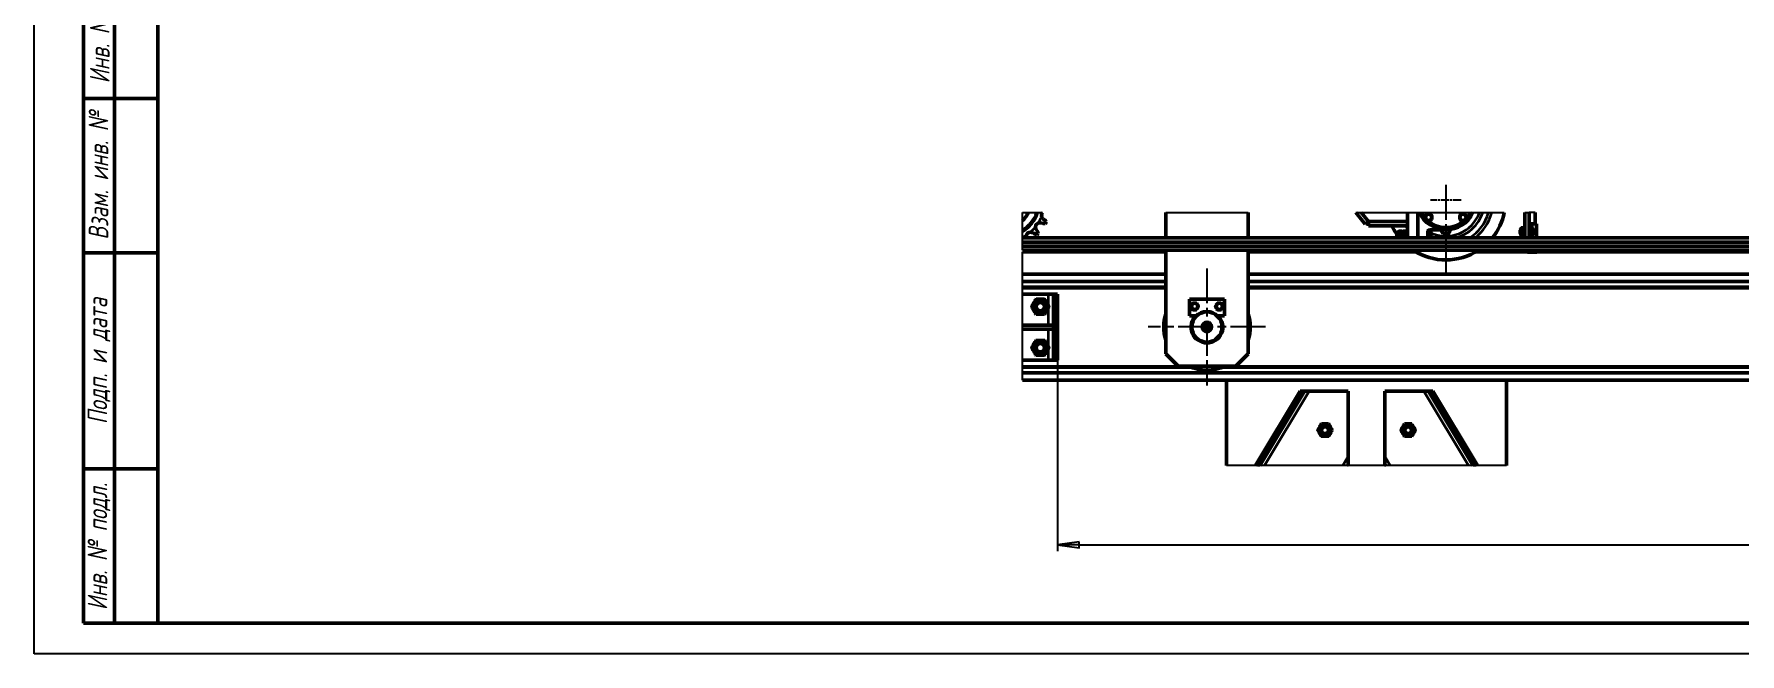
# Model space of a CAD drawing. Header units: millimetres. Extents: x 0 to 25230, y 0 to 17820.
# Drawn here: x 0 to 8282, y 0 to 3013 of the extents above; entities that cross this region are included whole.
import ezdxf
from ezdxf.enums import TextEntityAlignment as Align

# ---------------------------------------------------------------- set-up
doc = ezdxf.new("R2010")
doc.units = ezdxf.units.MM
doc.header["$LTSCALE"] = 30
doc.linetypes.add('CHAIN', pattern=[0.7087, 0.4724, -0.0591, 0.1181, -0.0591])
for name, color, linetype, lineweight in [('Видимые тонкие (ГОСТ)', 7, 'Continuous', 35), ('Видимый контур (ГОСТ)', 7, 'Continuous', 50), ('Кромка (ГОСТ)', 7, 'Continuous', 50), ('Линия обрыва (ГОСТ)', 7, 'Continuous', 25), ('Маркер центра (ГОСТ)', 7, 'Continuous', 25), ('Обозначение (ГОСТ)', 7, 'Continuous', 25), ('Размер (ГОСТ)', 7, 'Continuous', 25), ('Эскизная геометрия (ГОСТ)', 7, 'Continuous', 50)]:
    doc.layers.add(name, color=color, linetype=linetype, lineweight=lineweight)
doc.styles.add('Альтернативный текст (ГОСТ)', font='arial.ttf', dxfattribs={"width": 0.8})
doc.styles.add('Обычный текст (ГОСТ)', font='GOST Common Italic.ttf')
doc.styles.add('Стиль текста112', font='GOST Common Italic.ttf', dxfattribs={"width": 0.8})
doc.dimstyles.new('Обычный (ГОСТ)', dxfattribs={"dimscale": 30, "dimtxt": 3.5, "dimasz": 3.5, "dimexe": 1, "dimexo": 0, "dimgap": 0.5, "dimtad": 1, "dimrnd": 1e-08, "dimtxsty": 'Обычный текст (ГОСТ)', "dimblk": 'Filled-1', "dimcen": 0.09, "dimdle": 15, "dimclrd": 256, "dimclre": 256, "dimclrt": 256, "dimazin": 2, "dimtfac": 0.714286, "dimtdec": 3, "dimtmove": 0, "dimatfit": 3, "dimfxl": 1, "dimtolj": 1, "dimlwd": 25, "dimlwe": 25, "dimarcsym": 0})

# ---------------------------------------------------------------- blocks, each defined once
blk = doc.blocks.new('ГОСТ - Доп. графы 1')
at = {"layer": 'Эскизная геометрия (ГОСТ)'}
for p, q in [((-12, 0), (-12, 145)), ((-12, 145), (0, 145)), ((-7, 145), (-7, 0)), ((-12, 110), (-7, 110)), ((-7, 110), (0, 110)), ((-12, 85), (-7, 85)), ((-7, 85), (0, 85)), ((-12, 60), (-7, 60)), ((-7, 60), (0, 60)), ((-12, 25), (-7, 25)), ((-7, 25), (0, 25)), ((0, 0), (-12, 0))]:
    blk.add_line(p, q, dxfattribs=at)
at = {"layer": 'Обозначение (ГОСТ)', "char_height": 3.17, "attachment_point": 5, "rotation": 90, "style": 'Альтернативный текст (ГОСТ)'}
for s, insert, width in [('\\fGOST Common|b0|i1;{\\H3.1700;Подп. и дата}', (-9.37, 127.41), 34.7679), ('\\fGOST Common|b0|i1;{\\H3.1700;Инв. № дубл.}', (-8.95, 97.55), 24.8438), ('\\fGOST Common|b0|i1;{\\H3.1700;Взам. инв. №}', (-9.58, 72.53), 24.8669), ('\\fGOST Common|b0|i1;{\\H3.1700;Подп. и дата}', (-9.5, 42.47), 35.1486), ('\\fGOST Common|b0|i1;{\\H3.1700;Инв. № подл.}', (-9.5, 12.41), 24.9618)]:
    blk.add_mtext(s, dxfattribs=dict(at, insert=insert, width=width))
at = {"layer": 'Обозначение (ГОСТ)', "style": 'Стиль текста112'}
for tag, p in [('Подп._и_дата_2', (-3.53, 127.51)), ('Инв._номер_дубликата', (-3.41, 97.47)), ('Взамен_инв._номера', (-3.46, 72.53)), ('Подп._и_дата_1', (-3.42, 42.35)), ('ИНВЕНТАРНЫЙ_НОМЕР', (-3.33, 12.68))]:
    blk.add_attdef(tag, text='', height=3.17, rotation=90, dxfattribs=at).set_placement(p, align=Align.MIDDLE_CENTER)
blk = doc.blocks.new('Рамки ГОСТ_ граница 594x841_2')
at = {"layer": 'Кромка (ГОСТ)', "lineweight": 25}
for p, q in [((0, 0), (0, 594)), ((841, 0), (0, 0))]:
    blk.add_line(p, q, dxfattribs=at)
at = {"layer": 'Кромка (ГОСТ)'}
for p, q in [((20, 589), (20, 5)), ((20, 5), (836, 5))]:
    blk.add_line(p, q, dxfattribs=at)
blk = doc.blocks.new('Filled-1')
at = {"color": 0}
for p, q in [((0, 0), (-1, 0.143)), ((-1, 0.143), (-1, -0.143)), ((-1, 0), (0, 0)), ((-1, -0.143), (0, 0))]:
    blk.add_line(p, q, dxfattribs=at)
at = {"color": 0, "flags": 128}
blk.add_lwpolyline([(-1, -0.143), (0, 0), (-1, 0.143), (-1, -0.143)], dxfattribs=at)
at = {"color": 0}
blk.add_solid([(-1, -0.143), (0, 0), (-1, 0.143), (-1, -0.143)], dxfattribs=at)
blk = doc.blocks.new('*D27')
at = {"layer": 'Defpoints', "color": 0, "linetype": 'Continuous', "transparency": 16777216}
for p in [(4969.3, 1427.8), (17769.3, 1428.2), (17769.3, 529.9)]:
    blk.add_point(p, dxfattribs=at)
at = {"layer": 'Размер (ГОСТ)', "linetype": 'Continuous', "lineweight": 25, "transparency": 16777216}
for p, q in [((4969.3, 1427.8), (4969.3, 499.9)), ((17769.3, 1428.2), (17769.3, 499.9)), ((5074.3, 529.9), (17664.3, 529.9))]:
    blk.add_line(p, q, dxfattribs=at)
at = {"layer": 'Размер (ГОСТ)', "linetype": 'Continuous', "lineweight": 25, "transparency": 16777216, "xscale": 105, "yscale": 105, "zscale": 105, "rotation": 180}
blk.add_blockref('Filled-1', (4969.3, 529.9), dxfattribs=at)
at = {"layer": 'Размер (ГОСТ)', "linetype": 'Continuous', "lineweight": 25, "transparency": 16777216, "xscale": 105, "yscale": 105, "zscale": 105}
blk.add_blockref('Filled-1', (17769.3, 529.9), dxfattribs=at)
at = {"layer": 'Размер (ГОСТ)', "linetype": 'Continuous', "lineweight": 25, "transparency": 16777216, "insert": (10632.7, 649.9), "char_height": 105, "attachment_point": 1, "style": 'Обычный текст (ГОСТ)'}
blk.add_mtext('\\A1;6400', dxfattribs=at)

msp = doc.modelspace()

# ---------------------------------------------------------------- linework, layer by layer
at = {"layer": 'Видимые тонкие (ГОСТ)'}
for p, q in [((7272.2634, 2067.1894), (7272.2634, 2091.1894)), ((7274.2634, 2067.1894), (7274.2634, 2091.1894)), ((7272.2634, 2022.429), (7272.2634, 2035.1894)), ((7274.2634, 2022.429), (7274.2634, 2035.1894)), ((4798.5415, 1778.1894), (5494.2634, 1778.1894)), ((4925.2634, 1690.9074), (4925.2634, 1748.1894)), ((4957.2634, 1428.1894), (4957.2634, 1748.1894)), ((5894.2634, 1778.1894), (18088.0969, 1778.1894)), ((4925.2634, 1598.1894), (4925.2634, 1685.4714)), ((4925.2634, 1490.9074), (4925.2634, 1578.1894)), ((4925.2634, 1428.1894), (4925.2634, 1485.4714)), ((4798.5415, 1398.1894), (5606.9765, 1398.1894)), ((5781.5503, 1398.1894), (18088.0969, 1398.1894)), ((6155.5423, 1276.4126), (5938.9806, 915.9933)), ((6190.5413, 1276.4126), (5973.9796, 915.9933)), ((6964.5472, 915.9933), (6747.9854, 1276.4126)), ((6999.5462, 915.9933), (6782.9844, 1276.4126)), ((6380.7026, 959.9311), (6354.3021, 915.9933)), ((6584.2247, 915.9933), (6557.8242, 959.9311))]:
    msp.add_line(p, q, dxfattribs=at)
for centre, radius, start, end in [((4717.2634, 2195.1894), 164.43, 299.62377065, 342.22510751), ((4717.2634, 2195.1894), 187.6, 309.40558733, 320.59441267), ((4717.2634, 2195.1894), 187.6, 327.40558733, 338.59441267), ((6854.2634, 2205.1894), 231.0458, 212.4586032, 216.3863486), ((6854.2634, 2205.1894), 174.0793, 245.20649571, 339.76927246), ((6854.2634, 2205.1894), 189.0404, 284.80984002, 341.43176135), ((6854.2634, 2205.1894), 216.0847, 302.24425384, 343.82452752), ((6854.2634, 2205.1894), 231.0458, 307.71965949, 344.89784395), ((4717.2634, 2195.1894), 187.6, 295.6741499, 302.59441267), ((6854.2634, 2205.1894), 174.0793, 239.86751097, 242.20902161), ((6854.2634, 2205.1894), 189.0404, 247.28417508, 255.19015998)]:
    msp.add_arc(centre, radius, start, end, dxfattribs=at)
at = {"layer": 'Видимый контур (ГОСТ)'}
for p, q in [((4893.8802, 2093.8432), (4898.4872, 2092.7627)), ((4906.649, 2108.7812), (4903.0669, 2111.8732)), ((5494.2634, 2144.9925), (5494.2634, 2022.429)), ((5894.2634, 2022.429), (5894.2634, 2144.9925)), ((6462.5679, 2088.7931), (6417.6084, 2144.9925)), ((6443.2209, 2144.9925), (6478.2634, 2101.1894)), ((6478.1853, 2101.287), (6462.5679, 2088.7931)), ((6478.2634, 2101.1894), (6668.2634, 2101.1894)), ((6478.2634, 2101.1894), (6478.2634, 2081.1894)), ((6668.2634, 2081.1894), (6478.2634, 2081.1894)), ((6668.2634, 2144.9925), (6668.2634, 2022.429)), ((6718.2634, 2022.429), (6718.2634, 2144.9925)), ((7218.2634, 2066.4894), (7220.7633, 2070.8193)), ((7220.7633, 2070.8193), (7231.7635, 2070.8193)), ((7234.2634, 2066.4894), (7231.7635, 2070.8193)), ((7238.2634, 2022.429), (7238.2634, 2144.9925)), ((7258.2634, 2022.429), (7258.2634, 2144.9925)), ((7258.2634, 2091.1894), (7264.2634, 2091.1894)), ((7258.2634, 2022.429), (7258.2634, 2091.1894)), ((7264.2634, 2091.1894), (7272.2634, 2091.1894)), ((7264.2634, 2022.429), (7264.2634, 2091.1894)), ((7272.2634, 2091.1894), (7274.2634, 2091.1894)), ((7294.2634, 2091.1894), (7274.2634, 2091.1894)), ((7288.2634, 2091.1894), (7288.2634, 2144.9925)), ((7294.2634, 2022.429), (7294.2634, 2091.1894)), ((4798.5415, 2022.429), (18088.0969, 2022.429)), ((4798.5415, 2001.759), (18088.0969, 2001.759)), ((4853.9183, 2044.2259), (4857.9658, 2041.7746)), ((4870.6782, 2054.4869), (4868.2269, 2058.5345)), ((6616.2634, 2043.1894), (6618.2634, 2045.1894)), ((6616.2634, 2023.1894), (6616.2634, 2043.1894)), ((6616.2634, 2023.1894), (6617.0238, 2022.429)), ((6618.2634, 2045.1894), (6618.2634, 2022.429)), ((6623.2634, 2045.1894), (6618.2634, 2045.1894)), ((6623.2634, 2050.2894), (6626.0574, 2055.1287)), ((6623.2634, 2050.2894), (6623.2634, 2022.429)), ((6626.0574, 2055.1287), (6640.4694, 2055.1287)), ((6626.0574, 2044.159), (6640.4694, 2044.159)), ((6643.2634, 2050.2894), (6640.4694, 2055.1287)), ((6643.2634, 2050.2894), (6646.0574, 2055.1287)), ((6643.2634, 2050.2894), (6643.2634, 2022.429)), ((6643.2634, 2022.429), (6643.2634, 2050.2894)), ((6646.0574, 2055.1287), (6660.4694, 2055.1287)), ((6646.0574, 2044.159), (6660.4694, 2044.159)), ((6663.2634, 2050.2894), (6660.4694, 2055.1287)), ((6663.2634, 2022.429), (6663.2634, 2052.3894)), ((6668.2634, 2052.3894), (6663.2634, 2052.3894)), ((6766.2634, 2022.429), (6766.2634, 2051.1894)), ((6779.1361, 2051.1894), (6766.2634, 2051.1894)), ((6779.1361, 2033.1894), (6766.2634, 2033.1894)), ((6776.2634, 2061.1894), (6854.2634, 2061.1894)), ((6780.7438, 2051.1894), (6779.1361, 2051.1894)), ((6781.2634, 2050.2894), (6780.7438, 2051.1894)), ((6781.2634, 2050.2894), (6781.2634, 2022.429)), ((7214.2634, 2059.5227), (7215.93, 2061.1894)), ((7214.2634, 2042.8561), (7214.2634, 2059.5227)), ((7214.2634, 2042.8561), (7215.93, 2041.1894)), ((7215.93, 2061.1894), (7215.93, 2041.1894)), ((7218.2634, 2061.1894), (7215.93, 2061.1894)), ((7218.2634, 2041.1894), (7215.93, 2041.1894)), ((7218.2634, 2066.4894), (7218.2634, 2035.8894)), ((7218.2634, 2035.8894), (7220.7633, 2031.5595)), ((7220.7633, 2061.0043), (7231.7635, 2061.0043)), ((7220.7633, 2041.3744), (7231.7635, 2041.3744)), ((7220.7633, 2031.5595), (7231.7635, 2031.5595)), ((7234.2634, 2035.8894), (7231.7635, 2031.5595)), ((7234.2634, 2035.8894), (7234.2634, 2066.4894)), ((7238.2634, 2066.3894), (7234.2634, 2066.3894)), ((7238.2634, 2035.9894), (7234.2634, 2035.9894)), ((7275.1724, 2067.1894), (7264.2634, 2067.1894)), ((7275.1724, 2051.1894), (7264.2634, 2051.1894)), ((7275.1724, 2035.1894), (7264.2634, 2035.1894)), ((7276.6015, 2067.1894), (7275.1724, 2067.1894)), ((7275.1724, 2035.1894), (7276.6015, 2035.1894)), ((7277.0634, 2066.3894), (7276.6015, 2067.1894)), ((7277.0634, 2035.9894), (7276.6015, 2035.1894)), ((7277.0634, 2066.3894), (7277.0634, 2035.9894)), ((4798.5415, 1982.699), (18088.0969, 1982.699)), ((4798.5415, 1962.029), (18088.0969, 1962.029)), ((4798.5415, 1955.1894), (5494.2634, 1955.1894)), ((5494.2634, 1962.029), (5494.2634, 1459.1894)), ((5894.2634, 1459.1894), (5894.2634, 1962.029)), ((5894.2634, 1955.1894), (6707.294, 1955.1894)), ((6668.2634, 1962.029), (6668.2634, 1961.1894)), ((6668.2634, 1961.1894), (6718.2634, 1961.1894)), ((6718.2634, 1961.1894), (6718.2634, 1962.029)), ((7001.2328, 1955.1894), (7251.4116, 1955.1894)), ((7249.7366, 1962.029), (7248.5967, 1955.1894)), ((7295.4907, 1953.1894), (7251.036, 1953.1894)), ((7295.1151, 1955.1894), (18088.0969, 1955.1894)), ((7296.7901, 1962.029), (7297.93, 1955.1894)), ((4798.5415, 1845.1894), (5494.2634, 1845.1894)), ((5894.2634, 1845.1894), (18088.0969, 1845.1894)), ((4798.5415, 1810.1894), (5494.2634, 1810.1894)), ((5494.2634, 1782.1894), (4798.5415, 1782.1894)), ((4925.2634, 1748.1894), (4798.5415, 1748.1894)), ((4949.2634, 1748.1894), (4925.2634, 1748.1894)), ((4949.2634, 1748.1894), (4957.2634, 1748.1894)), ((4949.2634, 1598.1894), (4949.2634, 1748.1894)), ((4969.2634, 1748.1894), (4957.2634, 1748.1894)), ((4969.2634, 1428.1894), (4969.2634, 1748.1894)), ((5894.2634, 1810.1894), (18088.0969, 1810.1894)), ((18088.0969, 1782.1894), (5894.2634, 1782.1894)), ((4887.231, 1724.1894), (4887.231, 1724.6363)), ((4887.6634, 1724.1894), (4887.6634, 1724.6104)), ((5609.2634, 1724.1894), (5609.2634, 1644.1894)), ((5779.2634, 1724.1894), (5609.2634, 1724.1894)), ((5779.2634, 1644.1894), (5779.2634, 1724.1894)), ((4798.5415, 1598.1894), (4949.2634, 1598.1894)), ((4949.2634, 1578.1894), (4798.5415, 1578.1894)), ((4949.2634, 1578.1894), (4949.2634, 1598.1894)), ((4949.2634, 1428.1894), (4949.2634, 1578.1894)), ((5609.2634, 1644.1894), (5643.2732, 1644.1894)), ((5745.2536, 1644.1894), (5779.2634, 1644.1894)), ((4925.2634, 1428.1894), (4798.5415, 1428.1894)), ((4949.2634, 1428.1894), (4925.2634, 1428.1894)), ((4949.2634, 1428.1894), (4957.2634, 1428.1894)), ((4969.2634, 1428.1894), (4957.2634, 1428.1894)), ((5554.2634, 1399.1894), (5494.2634, 1459.1894)), ((5894.2634, 1459.1894), (5834.2634, 1399.1894)), ((4798.5415, 1394.1894), (5616.3211, 1394.1894)), ((18088.0969, 1366.1894), (4798.5415, 1366.1894)), ((4798.5415, 1331.1894), (18088.0969, 1331.1894)), ((5554.2634, 1399.1894), (5834.2634, 1399.1894)), ((5772.2057, 1394.1894), (18088.0969, 1394.1894)), ((5789.2634, 1331.1894), (5789.2634, 915.9933)), ((7149.2634, 915.9933), (7149.2634, 1331.1894)), ((6147.3759, 1276.4126), (5930.8141, 915.9933)), ((6168.3753, 1276.4126), (5951.8135, 915.9933)), ((6155.5423, 1276.4126), (6147.3759, 1276.4126)), ((6155.5423, 1276.4126), (6168.3753, 1276.4126)), ((6190.5413, 1276.4126), (6168.3753, 1276.4126)), ((6380.7026, 1276.4126), (6190.5413, 1276.4126)), ((6380.7026, 959.9311), (6380.7026, 1276.4126)), ((6747.9854, 1276.4126), (6557.8242, 1276.4126)), ((6557.8242, 1276.4126), (6557.8242, 959.9311)), ((6770.1515, 1276.4126), (6747.9854, 1276.4126)), ((6986.7132, 915.9933), (6770.1515, 1276.4126)), ((6770.1515, 1276.4126), (6782.9844, 1276.4126)), ((6791.1509, 1276.4126), (6782.9844, 1276.4126)), ((7007.7126, 915.9933), (6791.1509, 1276.4126)), ((6380.7026, 923.0407), (6376.4681, 915.9933)), ((6380.7026, 923.0407), (6380.7026, 959.9311)), ((6380.7026, 923.0407), (6380.7026, 915.9933)), ((6557.8242, 959.9311), (6557.8242, 923.0407)), ((6562.0587, 915.9933), (6557.8242, 923.0407)), ((6557.8242, 915.9933), (6557.8242, 923.0407))]:
    msp.add_line(p, q, dxfattribs=at)
for centre, radius in [((6770.8248, 2121.7508), 15.2), ((6937.702, 2121.7508), 15.2), ((4885.2634, 1688.1894), 32.4), ((4885.2634, 1688.1894), 24), ((4885.2634, 1688.1894), 20), ((5634.2634, 1689.1894), 15.2), ((5694.2634, 1589.1894), 75), ((5694.2634, 1589.1894), 73), ((5754.2634, 1689.1894), 15.2), ((5694.2634, 1589.1894), 22.7735), ((5694.2634, 1589.1894), 17), ((5694.2634, 1589.1894), 16.935), ((5694.2634, 1589.1894), 13.835), ((4885.2634, 1488.1894), 32.4), ((4885.2634, 1488.1894), 24), ((4885.2634, 1488.1894), 20), ((6267.3942, 1087.8358), 27), ((6267.3942, 1087.8358), 20.0003), ((6267.3942, 1087.8358), 20), ((6267.3942, 1087.8358), 16.6667), ((6671.1326, 1087.8358), 27), ((6671.1326, 1087.8358), 20.0003), ((6671.1326, 1087.8358), 20), ((6671.1326, 1087.8358), 16.6667)]:
    msp.add_circle(centre, radius, dxfattribs=at)
for centre, radius, start, end in [((4717.2634, 2195.1894), 120, 312.63442204, 335.27223747), ((4717.2634, 2195.1894), 159.23, 300.69348056, 341.62424066), ((4717.2634, 2195.1894), 161.23, 300.27250153, 341.86017559), ((4881.4615, 2075.8925), 19.246, 108.61719199, 179.38280801), ((4910.2898, 2132.4713), 19.246, 139.41403619, 197.38280801), ((4717.2634, 2195.1894), 218.08, 331.80809873, 334.19190127), ((6854.2634, 2205.1894), 290, 205.31447202, 214.84610942), ((6854.2634, 2205.1894), 142, 205.082424, 334.917576), ((6854.2634, 2205.1894), 135, 206.48110977, 222.55891845), ((6854.2634, 2205.1894), 133, 206.91113637, 221.61203225), ((6854.2634, 2205.1894), 135, 224.32489699, 315.67510301), ((6854.2634, 2205.1894), 133, 227.765258, 312.234742), ((6854.2634, 2205.1894), 144, 270, 335.28948413), ((6854.2634, 2205.1894), 135, 317.44108155, 333.51889023), ((6854.2634, 2205.1894), 133, 318.38796775, 333.08886363), ((6854.2634, 2205.1894), 290, 320.93451218, 348.01969722), ((4836.5603, 2030.9913), 19.246, 90.61719199, 161.38280801), ((4717.2634, 2195.1894), 218.08, 313.80809873, 316.19190127), ((6776.2634, 2051.1894), 10, 90, 180), ((6854.2634, 2060.1894), 20, 177.13401602, 6.82245428), ((6854.2634, 2205.1894), 290, 237.28605928, 303.01961089), ((4885.2634, 1688.1894), 36.5, 140.50547549, 159.49452451), ((4885.2634, 1688.1894), 36.5, 200.50547549, 219.49452451), ((4885.2634, 1688.1894), 36.5, 86.90979988, 99.49452451), ((4885.2634, 1688.1894), 36.5, 80.50547549, 86.22988625), ((4885.2634, 1688.1894), 36.5, 20.50547549, 39.49452451), ((4885.2634, 1688.1894), 36.5, 320.50547549, 339.49452451), ((4885.2634, 1688.1894), 36.5, 260.50547549, 279.49452451), ((5694.2634, 1589.1894), 210, 162.24720984, 197.75279016), ((5694.2634, 1589.1894), 77.1838, 134.55440617, 45.44559383), ((5694.2634, 1589.1894), 210, 342.24720984, 17.75279016), ((5694.2634, 1589.1894), 210, 244.7912347, 295.2087653)]:
    msp.add_arc(centre, radius, start, end, dxfattribs=at)
for points, knots in [([(4862.961, 2070.5876), (4862.4681, 2072.3068), (4862.2163, 2074.089), (4862.2154, 2075.9555), (4862.2158, 2076.0277), (4862.2166, 2076.0998)], [-1.7525851088, -1.7525851088, -1.7525851088, -1.7525851088, -1.4833139579, -1.4833139579, -1.4724792227, -1.4724792227, -1.4724792227, -1.4724792227]), ([(4868.2269, 2058.5345), (4867.1882, 2060.2495), (4866.2451, 2062.0408), (4864.4379, 2066.0604), (4863.619, 2068.2928), (4862.961, 2070.5876)], [-0.668181658, -0.668181658, -0.668181658, -0.668181658, -0.3585897733, -0.3585897733, 0, 0, 0, 0]), ([(4880.7898, 2095.1268), (4882.8779, 2095.1997), (4884.9598, 2095.1407), (4889.3568, 2094.7412), (4891.646, 2094.3673), (4893.8802, 2093.8432)], [-0.6682786953, -0.6682786953, -0.6682786953, -0.6682786953, -0.3543811054, -0.3543811054, 0, 0, 0, 0]), ([(4894.3342, 2121.7091), (4894.1365, 2122.0021), (4893.9467, 2122.3009), (4893.0088, 2123.8718), (4892.4003, 2125.2219), (4891.9422, 2126.6596), (4891.9325, 2126.6905), (4891.9228, 2126.7215)], [-1.7520586407, -1.7520586407, -1.7520586407, -1.7520586407, -1.69886571, -1.69886571, -1.4772816006, -1.4772816006, -1.4724177005, -1.4724177005, -1.4724177005, -1.4724177005]), ([(4903.0669, 2111.8732), (4901.5495, 2113.1829), (4900.0993, 2114.5947), (4897.1384, 2117.8589), (4895.6694, 2119.7295), (4894.3342, 2121.7091)], [-0.6681817129, -0.6681817129, -0.6681817129, -0.6681817129, -0.3586758865, -0.3586758865, 0, 0, 0, 0]), ([(4841.8652, 2049.4917), (4844.0875, 2048.8545), (4846.2516, 2048.0664), (4850.2811, 2046.2764), (4852.1405, 2045.3025), (4853.9183, 2044.2259)], [-0.6682459205, -0.6682459205, -0.6682459205, -0.6682459205, -0.320945007, -0.320945007, 0, 0, 0, 0])]:
    msp.add_open_spline(points, degree=3, knots=knots, dxfattribs=at)
for points in [[(4875.3173, 2094.1314), (4877.0811, 2094.7256), (4878.9244, 2095.0616), (4880.7898, 2095.1268)], [(4898.4872, 2092.7627), (4902.1547, 2091.903), (4905.8716, 2091.7244), (4909.4726, 2092.1627)], [(4913.5915, 2100.2464), (4911.8295, 2103.4173), (4909.5002, 2106.3194), (4906.649, 2108.7812)], [(4817.8641, 2022.429), (4817.4028, 2025.4519), (4817.217, 2028.5405), (4817.326, 2031.663)], [(4817.326, 2031.663), (4817.3911, 2033.5263), (4817.7265, 2035.3697), (4818.3214, 2037.1355)], [(4836.353, 2050.2362), (4838.2176, 2050.2563), (4840.0745, 2050.0052), (4841.8652, 2049.4917)], [(4857.9658, 2041.7746), (4861.1882, 2039.8236), (4864.668, 2038.5052), (4868.2282, 2037.8093)], [(4874.6435, 2044.2246), (4873.9476, 2047.7848), (4872.6291, 2051.2646), (4870.6782, 2054.4869)]]:
    msp.add_open_spline(points, degree=3, dxfattribs=at)
for points, weights in [([(6770.8248, 2140.226), (6762.8248, 2135.6072), (6754.8248, 2130.9884)], [1.16025403784, 1.33974596216, 1.16025403784]), ([(6754.8248, 2130.9884), (6754.8248, 2121.7508), (6754.8248, 2112.5132)], [1.16025403784, 1.33974596216, 1.16025403784]), ([(6754.8248, 2112.5132), (6762.8248, 2107.8944), (6770.8248, 2103.2756)], [1.16025403784, 1.33974596216, 1.16025403784]), ([(6786.8248, 2130.9884), (6778.8248, 2135.6072), (6770.8248, 2140.226)], [1.16025403784, 1.33974596216, 1.16025403784]), ([(6770.8248, 2103.2756), (6778.8248, 2107.8944), (6786.8248, 2112.5132)], [1.16025403784, 1.33974596216, 1.16025403784]), ([(6786.8248, 2112.5132), (6786.8248, 2121.7508), (6786.8248, 2130.9884)], [1.16025403784, 1.33974596216, 1.16025403784]), ([(6937.702, 2140.226), (6929.702, 2135.6072), (6921.702, 2130.9884)], [1.16025403784, 1.33974596216, 1.16025403784]), ([(6921.702, 2130.9884), (6921.702, 2121.7508), (6921.702, 2112.5132)], [1.16025403784, 1.33974596216, 1.16025403784]), ([(6921.702, 2112.5132), (6929.702, 2107.8944), (6937.702, 2103.2756)], [1.16025403784, 1.33974596216, 1.16025403784]), ([(6953.702, 2130.9884), (6945.702, 2135.6072), (6937.702, 2140.226)], [1.16025403784, 1.33974596216, 1.16025403784]), ([(6937.702, 2103.2756), (6945.702, 2107.8944), (6953.702, 2112.5132)], [1.16025403784, 1.33974596216, 1.16025403784]), ([(6953.702, 2112.5132), (6953.702, 2121.7508), (6953.702, 2130.9884)], [1.16025403784, 1.33974596216, 1.16025403784]), ([(7220.7633, 2070.8193), (7217.9299, 2065.9118), (7220.7633, 2061.0043)], [1, 1.15470053838, 1]), ([(7231.7635, 2061.0043), (7234.5968, 2065.9118), (7231.7635, 2070.8193)], [1, 1.15470053838, 1]), ([(6626.0574, 2044.159), (6622.9135, 2033.2682), (6625.9974, 2022.429)], [1, 1.15341796322, 1.00254388343]), ([(6626.0574, 2055.1287), (6622.8907, 2049.6439), (6626.0574, 2044.159)], [1, 1.15470053838, 1]), ([(6640.4694, 2044.159), (6643.6361, 2049.6439), (6640.4694, 2055.1287)], [1, 1.15470053838, 1]), ([(6640.5294, 2022.429), (6643.6133, 2033.2682), (6640.4694, 2044.159)], [1.00254388343, 1.15341796322, 1]), ([(6646.0574, 2044.159), (6642.9135, 2033.2682), (6645.9974, 2022.429)], [1, 1.15341796322, 1.00254388343]), ([(6646.0574, 2055.1287), (6642.8907, 2049.6439), (6646.0574, 2044.159)], [1, 1.15470053838, 1]), ([(6660.4694, 2044.159), (6663.6361, 2049.6439), (6660.4694, 2055.1287)], [1, 1.15470053838, 1]), ([(6660.5294, 2022.429), (6663.6133, 2033.2682), (6660.4694, 2044.159)], [1.00254388343, 1.15341796322, 1]), ([(6779.1361, 2051.1894), (6782.1361, 2042.1894), (6779.1361, 2033.1894)], [1.16025403784, 1.33974596216, 1.16025403784]), ([(6779.1361, 2033.1894), (6781.0526, 2027.4399), (6780.6777, 2022.429)], [1.16025403784, 1.26885211634, 1.24603990773]), ([(7220.7633, 2061.0043), (7217.9299, 2051.1894), (7220.7633, 2041.3744)], [1, 1.15470053838, 1]), ([(7220.7633, 2041.3744), (7217.9299, 2036.467), (7220.7633, 2031.5595)], [1, 1.15470053838, 1]), ([(7231.7635, 2041.3744), (7234.5968, 2051.1894), (7231.7635, 2061.0043)], [1, 1.15470053838, 1]), ([(7231.7635, 2031.5595), (7234.5968, 2036.467), (7231.7635, 2041.3744)], [1, 1.15470053838, 1]), ([(7275.1724, 2067.1894), (7277.8391, 2059.1894), (7275.1724, 2051.1894)], [1.16025403784, 1.33974596216, 1.16025403784]), ([(7275.1724, 2051.1894), (7277.8391, 2043.1894), (7275.1724, 2035.1894)], [1.16025403784, 1.33974596216, 1.16025403784]), ([(4843.6942, 1688.1894), (4854.0865, 1706.1894), (4864.4788, 1724.1894)], [1, 1.15470053838, 1]), ([(4864.4788, 1652.1894), (4854.0865, 1670.1894), (4843.6942, 1688.1894)], [1, 1.15470053838, 1]), ([(4864.4788, 1724.1894), (4885.2634, 1724.1894), (4906.048, 1724.1894)], [1, 1.15470053838, 1]), ([(4906.048, 1724.1894), (4916.4403, 1706.1894), (4926.8326, 1688.1894)], [1, 1.15470053838, 1]), ([(4926.8326, 1688.1894), (4916.4403, 1670.1894), (4906.048, 1652.1894)], [1, 1.15470053838, 1]), ([(5625.0258, 1705.1894), (5620.407, 1697.1894), (5615.7882, 1689.1894)], [1.16025403784, 1.33974596216, 1.16025403784]), ([(5615.7882, 1689.1894), (5620.407, 1681.1894), (5625.0258, 1673.1894)], [1.16025403784, 1.33974596216, 1.16025403784]), ([(5643.501, 1705.1894), (5634.2634, 1705.1894), (5625.0258, 1705.1894)], [1.16025403784, 1.33974596216, 1.16025403784]), ([(5625.0258, 1673.1894), (5634.2634, 1673.1894), (5643.501, 1673.1894)], [1.16025403784, 1.33974596216, 1.16025403784]), ([(5652.7386, 1689.1894), (5648.1198, 1697.1894), (5643.501, 1705.1894)], [1.16025403784, 1.33974596216, 1.16025403784]), ([(5643.501, 1673.1894), (5648.1198, 1681.1894), (5652.7386, 1689.1894)], [1.16025403784, 1.33974596216, 1.16025403784]), ([(5745.0258, 1705.1894), (5740.407, 1697.1894), (5735.7882, 1689.1894)], [1.16025403784, 1.33974596216, 1.16025403784]), ([(5735.7882, 1689.1894), (5740.407, 1681.1894), (5745.0258, 1673.1894)], [1.16025403784, 1.33974596216, 1.16025403784]), ([(5763.501, 1705.1894), (5754.2634, 1705.1894), (5745.0258, 1705.1894)], [1.16025403784, 1.33974596216, 1.16025403784]), ([(5745.0258, 1673.1894), (5754.2634, 1673.1894), (5763.501, 1673.1894)], [1.16025403784, 1.33974596216, 1.16025403784]), ([(5772.7386, 1689.1894), (5768.1198, 1697.1894), (5763.501, 1705.1894)], [1.16025403784, 1.33974596216, 1.16025403784]), ([(5763.501, 1673.1894), (5768.1198, 1681.1894), (5772.7386, 1689.1894)], [1.16025403784, 1.33974596216, 1.16025403784]), ([(4906.048, 1652.1894), (4885.2634, 1652.1894), (4864.4788, 1652.1894)], [1, 1.15470053838, 1]), ([(4843.6942, 1488.1894), (4854.0865, 1506.1894), (4864.4788, 1524.1894)], [1, 1.15470053838, 1]), ([(4864.4788, 1524.1894), (4885.2634, 1524.1894), (4906.048, 1524.1894)], [1, 1.15470053838, 1]), ([(4906.048, 1524.1894), (4916.4403, 1506.1894), (4926.8326, 1488.1894)], [1, 1.15470053838, 1]), ([(4864.4788, 1452.1894), (4854.0865, 1470.1894), (4843.6942, 1488.1894)], [1, 1.15470053838, 1]), ([(4906.048, 1452.1894), (4885.2634, 1452.1894), (4864.4788, 1452.1894)], [1, 1.15470053838, 1]), ([(4926.8326, 1488.1894), (4916.4403, 1470.1894), (4906.048, 1452.1894)], [1, 1.15470053838, 1]), ([(6232.7532, 1087.8358), (6241.4134, 1102.8358), (6250.0737, 1117.8358)], [1, 1.15470053838, 1]), ([(6250.0737, 1057.8358), (6241.4134, 1072.8358), (6232.7532, 1087.8358)], [1, 1.15470053838, 1]), ([(6250.0737, 1117.8358), (6267.3942, 1117.8358), (6284.7147, 1117.8358)], [1, 1.15470053838, 1]), ([(6284.7147, 1117.8358), (6293.375, 1102.8358), (6302.0352, 1087.8358)], [1, 1.15470053838, 1]), ([(6302.0352, 1087.8358), (6293.375, 1072.8358), (6284.7147, 1057.8358)], [1, 1.15470053838, 1]), ([(6636.4915, 1087.8358), (6645.1518, 1102.8358), (6653.812, 1117.8358)], [1, 1.15470053838, 1]), ([(6653.812, 1057.8358), (6645.1518, 1072.8358), (6636.4915, 1087.8358)], [1, 1.15470053838, 1]), ([(6653.812, 1117.8358), (6671.1326, 1117.8358), (6688.4531, 1117.8358)], [1, 1.15470053838, 1]), ([(6688.4531, 1117.8358), (6697.1133, 1102.8358), (6705.7736, 1087.8358)], [1, 1.15470053838, 1]), ([(6705.7736, 1087.8358), (6697.1133, 1072.8358), (6688.4531, 1057.8358)], [1, 1.15470053838, 1]), ([(6284.7147, 1057.8358), (6267.3942, 1057.8358), (6250.0737, 1057.8358)], [1, 1.15470053838, 1]), ([(6688.4531, 1057.8358), (6671.1326, 1057.8358), (6653.812, 1057.8358)], [1, 1.15470053838, 1])]:
    msp.add_rational_spline(points, weights, degree=2, dxfattribs=at)
at = {"layer": 'Линия обрыва (ГОСТ)'}
for p, q in [((4798.5415, 2144.9925), (4826.2601, 2144.9925)), ((4798.5415, 2106.9066), (4798.5415, 2144.9925)), ((4798.5415, 2058.2659), (4798.5415, 2106.9066)), ((4826.2601, 2144.9925), (4868.3742, 2144.9925)), ((4870.4802, 2144.9925), (4873.844, 2144.9925)), ((4873.844, 2144.9925), (4895.6738, 2144.9925)), ((5494.2634, 2144.9925), (5894.2634, 2144.9925)), ((6417.6084, 2144.9925), (6443.2209, 2144.9925)), ((6443.2209, 2144.9925), (6668.2634, 2144.9925)), ((6668.2634, 2144.9925), (6718.2634, 2144.9925)), ((6718.2634, 2144.9925), (6725.6541, 2144.9925)), ((6735.666, 2144.9925), (6972.8608, 2144.9925)), ((6982.8726, 2144.9925), (6985.0775, 2144.9925)), ((6985.0775, 2144.9925), (7017.6033, 2144.9925)), ((7017.6033, 2144.9925), (7033.4633, 2144.9925)), ((7061.7939, 2144.9925), (7077.3295, 2144.9925)), ((7077.3295, 2144.9925), (7137.9469, 2144.9925)), ((7238.2634, 2144.9925), (7258.2634, 2144.9925)), ((7288.2634, 2144.9925), (7258.2634, 2144.9925)), ((4798.5415, 2052.252), (4798.5415, 2055.9451)), ((4798.5415, 2026.1107), (4798.5415, 2052.252)), ((4798.5415, 2022.4291), (4798.5415, 2026.1107)), ((4798.5415, 2001.759), (4798.5415, 2022.429)), ((4798.5415, 1982.699), (4798.5415, 2001.759)), ((4798.5415, 1962.029), (4798.5415, 1982.699)), ((4798.5415, 1845.1894), (4798.5415, 1955.1894)), ((4798.5415, 1810.1894), (4798.5415, 1845.1894)), ((4798.5415, 1782.1894), (4798.5415, 1810.1894)), ((4798.5415, 1778.1894), (4798.5415, 1782.1894)), ((4798.5415, 1748.1894), (4798.5415, 1778.1894)), ((4798.5415, 1598.1894), (4798.5415, 1748.1894)), ((4798.5415, 1578.1894), (4798.5415, 1598.1894)), ((4798.5415, 1428.1894), (4798.5415, 1578.1894)), ((4798.5415, 1398.1894), (4798.5415, 1428.1894)), ((4798.5415, 1394.1894), (4798.5415, 1398.1894)), ((4798.5415, 1366.1894), (4798.5415, 1394.1894)), ((4798.5415, 1331.1894), (4798.5415, 1366.1894)), ((5930.8141, 915.9933), (5789.2634, 915.9933)), ((5938.9806, 915.9933), (5930.8141, 915.9933)), ((5938.9806, 915.9933), (5951.8135, 915.9933)), ((5973.9796, 915.9933), (5951.8135, 915.9933)), ((6354.3021, 915.9933), (5973.9796, 915.9933)), ((6376.4681, 915.9933), (6354.3021, 915.9933)), ((6376.4681, 915.9933), (6380.7026, 915.9933)), ((6557.8242, 915.9933), (6380.7026, 915.9933)), ((6557.8242, 915.9933), (6562.0587, 915.9933)), ((6584.2247, 915.9933), (6562.0587, 915.9933)), ((6964.5472, 915.9933), (6584.2247, 915.9933)), ((6986.7132, 915.9933), (6964.5472, 915.9933)), ((6986.7132, 915.9933), (6999.5462, 915.9933)), ((7007.7126, 915.9933), (6999.5462, 915.9933)), ((7149.2634, 915.9933), (7007.7126, 915.9933))]:
    msp.add_line(p, q, dxfattribs=at)
for points, weights in [([(4868.3742, 2144.9925), (4869.4206, 2144.9925), (4870.4802, 2144.9925)], [1, 1.00002159541, 1]), ([(6725.6541, 2144.9925), (6729.639, 2144.9925), (6733.4274, 2144.9925)], [1, 1.00039397826, 1]), ([(6733.4274, 2144.9925), (6734.5551, 2144.9925), (6735.666, 2144.9925)], [1, 1.00003488866, 1]), ([(6972.8608, 2144.9925), (6973.9717, 2144.9925), (6975.0994, 2144.9925)], [1, 1.00003488863, 1]), ([(6975.0994, 2144.9925), (6978.8878, 2144.9925), (6982.8726, 2144.9925)], [1, 1.00039397826, 1]), ([(7033.4633, 2144.9925), (7046.683, 2144.9925), (7061.7939, 2144.9925)], [1, 1.00245414591, 1]), ([(4798.5415, 2055.9451), (4798.5415, 2057.1127), (4798.5415, 2058.2659)], [1, 1.00002622415, 1])]:
    msp.add_rational_spline(points, weights, degree=2, dxfattribs=at)
at = {"layer": 'Маркер центра (ГОСТ)', "linetype": 'CHAIN', "ltscale": 11.993792}
for p, q in [((6854.2634, 2280.1894), (6854.2634, 1840.1894)), ((5694.2634, 1874.1894), (5694.2634, 1304.1894)), ((5979.2634, 1589.1894), (5409.2634, 1589.1894))]:
    msp.add_line(p, q, dxfattribs=at)
at = {"layer": 'Маркер центра (ГОСТ)', "linetype": 'CHAIN', "ltscale": 2.777527}
msp.add_line((6929.2634, 2205.1894), (6779.2634, 2205.1894), dxfattribs=at)

# ---------------------------------------------------------------- block references
at = {"xscale": 30, "yscale": 30, "zscale": 30}
for name, p in [('Рамки ГОСТ_ граница 594x841_2', (0, 0)), ('ГОСТ - Доп. графы 1', (600, 150))]:
    msp.add_blockref(name, p, dxfattribs=at)

# ---------------------------------------------------------------- dimensions: what is measured, and where the dimension line sits
at = {"layer": 'Размер (ГОСТ)', "linetype": 'Continuous', "lineweight": 25}
dim = msp.add_linear_dim(base=(17769.2634, 529.9128), p1=(4969.2634, 1427.8112), p2=(17769.2634, 1428.1894), dimstyle='Обычный (ГОСТ)', override={"dimgap": 0.5, "dimdec": 2, "dimlfac": 0.5, "dimtol": 0, "dimlim": 0, "dimtp": 0, "dimtm": 0, "dimtdec": 3, "dimtofl": 0, "dimatfit": 1}, dxfattribs=at)
dim.commit()
dim.dimension.update_dxf_attribs({"geometry": '*D27', "text_midpoint": (10785.2634, 529.9128), "dimtype": 160})

doc.saveas('drawing.dxf')
